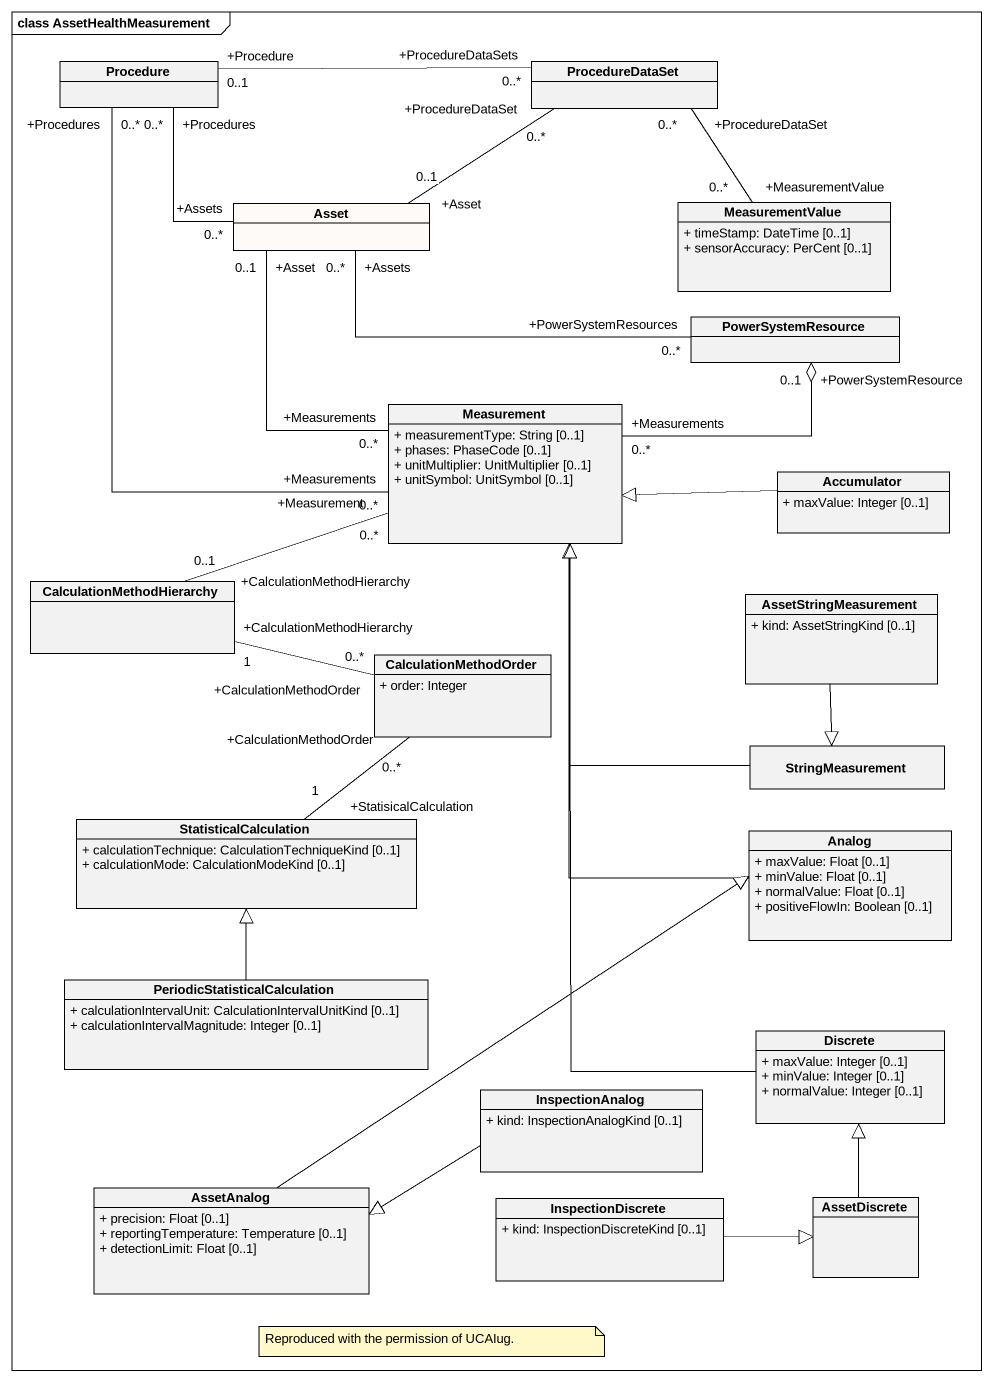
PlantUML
@startuml
mainframe class AssetHealthMeasurement
hide circle
hide empty members
skinparam classAttributeIconSize 0
class Procedure
class ProcedureDataSet
class Asset #FEFAF7
class MeasurementValue {
  + timeStamp: DateTime [0..1]
  + sensorAccuracy: PerCent [0..1]
}
class PowerSystemResource
class Measurement {
  + measurementType: String [0..1]
  + phases: PhaseCode [0..1]
  + unitMultiplier: UnitMultiplier [0..1]
  + unitSymbol: UnitSymbol [0..1]
}
class Accumulator {
  + maxValue: Integer [0..1]
}
class CalculationMethodHierarchy
class AssetStringMeasurement {
  + kind: AssetStringKind [0..1]
}
class CalculationMethodOrder {
  + order: Integer
}
class StringMeasurement
class StatisticalCalculation {
  + calculationTechnique: CalculationTechniqueKind [0..1]
  + calculationMode: CalculationModeKind [0..1]
}
class Analog {
  + maxValue: Float [0..1]
  + minValue: Float [0..1]
  + normalValue: Float [0..1]
  + positiveFlowIn: Boolean [0..1]
}
class "PeriodicStatisticalCalculation" as PeriodicStatisticalCalculati {
  + calculationIntervalUnit: CalculationIntervalUnitKind [0..1]
  + calculationIntervalMagnitude: Integer [0..1]
}
class Discrete {
  + maxValue: Integer [0..1]
  + minValue: Integer [0..1]
  + normalValue: Integer [0..1]
}
class InspectionAnalog {
  + kind: InspectionAnalogKind [0..1]
}
class AssetAnalog {
  + precision: Float [0..1]
  + reportingTemperature: Temperature [0..1]
  + detectionLimit: Float [0..1]
}
class InspectionDiscrete {
  + kind: InspectionDiscreteKind [0..1]
}
class AssetDiscrete
Procedure "+Procedure\n0..1" -right- "+ProcedureDataSets\n0..*" ProcedureDataSet
Procedure "+Procedures\n0..*" -- "+Assets\n0..*" Asset
Procedure "+Procedures\n0..*" -- "+Measurements\n0..*" Measurement
ProcedureDataSet "+ProcedureDataSet\n0..*" -left- "+Asset\n0..1" Asset
ProcedureDataSet "+ProcedureDataSet\n0..*" -- "+MeasurementValue\n0..*" MeasurementValue
Asset "+Assets\n0..*" -right- "+PowerSystemResources\n0..*" PowerSystemResource
Asset "+Asset\n0..1" -- "+Measurements\n0..*" Measurement
PowerSystemResource "+PowerSystemResource\n0..1" o-left- "+Measurements\n0..*" Measurement
Measurement "+Measurement\n0..*" -left- "+CalculationMethodHierarchy\n0..1" CalculationMethodHierarchy
Accumulator -left-|> Measurement
AssetStringMeasurement --|> StringMeasurement
CalculationMethodOrder "+CalculationMethodOrder\n0..*" -left- "+CalculationMethodHierarchy\n1" CalculationMethodHierarchy
StringMeasurement -up-|> Measurement
StatisticalCalculation "+StatisicalCalculation\n1" -up- "+CalculationMethodOrder\n0..*" CalculationMethodOrder
Analog -up-|> Measurement
PeriodicStatisticalCalculati -up-|> StatisticalCalculation
Discrete -up-|> Measurement
InspectionAnalog -left-|> AssetAnalog
AssetAnalog -right-|> Analog
InspectionDiscrete -right-|> AssetDiscrete
AssetDiscrete -up-|> Discrete
note as N1
  Reproduced with the permission of UCAIug.
end note
@enduml
